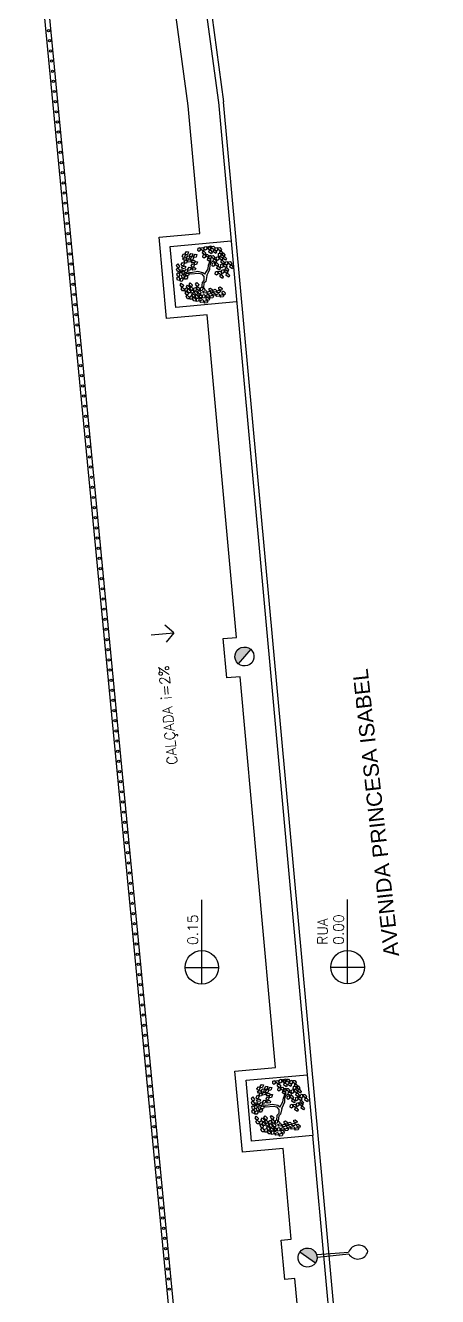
# Model space of a CAD drawing. Header units: millimetres. Extents: x -8 to 5830, y -596 to 3598.
# Drawn here: x 1735.76 to 1743.84, y 2500.48 to 2525.42 of the extents above; entities that cross this region are included whole.
import ezdxf

# ---------------------------------------------------------------- set-up
doc = ezdxf.new("R2010")
doc.units = ezdxf.units.MM
doc.linetypes.add('CONTINU', pattern=[0])
doc.linetypes.add('HIDDEN', pattern=[9.525, 6.35, -3.175])
doc.layers.get('0').update_dxf_attribs({"color": 9})
doc.styles.add('80X50', font='romans.shx')
doc.styles.add('ROBERTO', font='swissek.ttf')

# ---------------------------------------------------------------- blocks, each defined once
blk = doc.blocks.new('poste concreto')
h = blk.add_hatch(color=256)
h.dxf.hatch_style = 1
h.paths.add_polyline_path([(364866.842, 7758015.357), (364866.767, 7758015.418), (364866.676, 7758015.455), (364866.578, 7758015.47), (364866.48, 7758015.455), (364866.39, 7758015.418), (364866.314, 7758015.357), (364866.254, 7758015.282), (364866.216, 7758015.191), (364866.201, 7758015.093), (364866.956, 7758015.093), (364866.94, 7758015.191), (364866.903, 7758015.282)])
for p, q in [((364866.815, 7758015.406), (364867.773, 7758016.191)), ((364866.886, 7758015.322), (364867.818, 7758016.138)), ((364866.201, 7758015.093), (364866.216, 7758015.191)), ((364866.216, 7758014.995), (364866.201, 7758015.093)), ((364866.956, 7758015.093), (364866.201, 7758015.093)), ((364866.216, 7758015.191), (364866.254, 7758015.282)), ((364866.254, 7758015.282), (364866.314, 7758015.357)), ((364866.314, 7758015.357), (364866.39, 7758015.418)), ((364866.39, 7758015.418), (364866.48, 7758015.455)), ((364866.48, 7758015.455), (364866.578, 7758015.47)), ((364866.578, 7758015.47), (364866.676, 7758015.455)), ((364866.676, 7758015.455), (364866.767, 7758015.418)), ((364866.767, 7758015.418), (364866.842, 7758015.357)), ((364866.842, 7758015.357), (364866.903, 7758015.282)), ((364866.903, 7758015.282), (364866.94, 7758015.191)), ((364866.94, 7758015.191), (364866.956, 7758015.093)), ((364866.956, 7758015.093), (364866.94, 7758014.995)), ((364866.254, 7758014.904), (364866.216, 7758014.995)), ((364866.314, 7758014.829), (364866.254, 7758014.904)), ((364866.39, 7758014.768), (364866.314, 7758014.829)), ((364866.48, 7758014.731), (364866.39, 7758014.768)), ((364866.578, 7758014.716), (364866.48, 7758014.731)), ((364866.676, 7758014.731), (364866.578, 7758014.716)), ((364866.767, 7758014.768), (364866.676, 7758014.731)), ((364866.842, 7758014.829), (364866.767, 7758014.768)), ((364866.903, 7758014.904), (364866.842, 7758014.829)), ((364866.94, 7758014.995), (364866.903, 7758014.904))]:
    blk.add_line(p, q)
for centre, start, end in [((364868.17, 7758016.298), 60.7351, 195.0987), ((364867.989, 7758016.511), 245.3971, 19.7607)]:
    blk.add_arc(centre, 0.411, start, end)
blk = doc.blocks.new('A$C550ee5b3')
h = blk.add_hatch(color=256)
h.dxf.hatch_style = 1
h.paths.add_polyline_path([(0.043, 0.309), (0.017, 0.267), (0.002, 0.22), (0, 0.172), (0.009, 0.124), (0.031, 0.081), (0.063, 0.043), (0.106, 0.017), (0.152, 0.002), (0.201, 0), (0.248, 0.009), (0.292, 0.031), (0.329, 0.063)])
for p, q in [((0.002, 0.22), (0.017, 0.267)), ((0.017, 0.267), (0.043, 0.309)), ((0.043, 0.309), (0.081, 0.341)), ((0.043, 0.309), (0.329, 0.063)), ((0.081, 0.341), (0.124, 0.363)), ((0.124, 0.363), (0.172, 0.372)), ((0.172, 0.372), (0.22, 0.371)), ((0.22, 0.371), (0.267, 0.356)), ((0.267, 0.356), (0.309, 0.329)), ((0.309, 0.329), (0.341, 0.292)), ((0.341, 0.292), (0.363, 0.248)), ((0, 0.172), (0.002, 0.22)), ((0.009, 0.124), (0, 0.172)), ((0.031, 0.081), (0.009, 0.124)), ((0.063, 0.043), (0.031, 0.081)), ((0.106, 0.017), (0.063, 0.043)), ((0.152, 0.002), (0.106, 0.017)), ((0.201, 0), (0.152, 0.002)), ((0.248, 0.009), (0.201, 0)), ((0.292, 0.031), (0.248, 0.009)), ((0.329, 0.063), (0.292, 0.031)), ((0.356, 0.106), (0.329, 0.063)), ((0.371, 0.152), (0.356, 0.106)), ((0.363, 0.248), (0.372, 0.201)), ((0.372, 0.201), (0.371, 0.152))]:
    blk.add_line(p, q)
blk = doc.blocks.new('L', base_point=(1.368, 0.591))
at = {"color": 8, "lineweight": -2}
for p, q in [((1.275, 0.567), (1.306, 0.592)), ((1.288, 0.517), (1.275, 0.567)), ((1.281, 0.65), (1.312, 0.675)), ((1.294, 0.6), (1.281, 0.65)), ((1.322, 0.591), (1.294, 0.6)), ((1.306, 0.592), (1.336, 0.538)), ((1.312, 0.675), (1.342, 0.621)), ((1.336, 0.538), (1.317, 0.508)), ((1.342, 0.621), (1.322, 0.591)), ((1.337, 0.489), (1.356, 0.548)), ((1.356, 0.548), (1.391, 0.554)), ((1.404, 0.527), (1.376, 0.484)), ((1.391, 0.554), (1.404, 0.527)), ((1.317, 0.508), (1.288, 0.517)), ((1.376, 0.484), (1.337, 0.489))]:
    blk.add_line(p, q, dxfattribs=at)
blk = doc.blocks.new('Árvore-13')
at = {"color": 8}
for p, q in [((0.572, 0.715), (0.607, 0.819)), ((-0.795, 0.302), (-0.961, 0.415)), ((-0.795, 0.406), (-0.953, 0.499)), ((-0.357, 0.349), (-0.795, 0.406)), ((-0.366, 0.227), (-0.795, 0.302)), ((-0.129, 0.105), (-0.366, 0.227)), ((-0.068, 0.19), (-0.357, 0.349)), ((-0.068, -0.036), (-0.129, 0.105)), ((0.029, 0.068), (-0.068, 0.19)), ((0.029, 0.068), (0.318, 0.331)), ((0.116, -0.055), (0.283, 0.133)), ((0.283, 0.133), (0.423, 0.284)), ((0.318, 0.331), (0.405, 0.537)), ((0.405, 0.537), (0.484, 0.659)), ((0.423, 0.284), (0.502, 0.509)), ((0.484, 0.659), (0.572, 0.715)), ((0.502, 0.509), (0.633, 0.668)), ((0.633, 0.668), (0.782, 0.715)), ((-0.296, -0.392), (-0.418, -0.693)), ((-0.199, -0.449), (-0.313, -0.74)), ((-0.313, -0.74), (-0.243, -0.89)), ((-0.147, -0.299), (-0.296, -0.392)), ((-0.05, -0.383), (-0.199, -0.449)), ((-0.068, -0.036), (-0.147, -0.299)), ((0.116, -0.055), (-0.05, -0.383))]:
    blk.add_line(p, q, dxfattribs=at)
at = {"color": 8, "xscale": 3.048, "yscale": 3.048, "zscale": 3.048}
for p, rotation in [((-0.716, 1.448), 295.0165150851705), ((-0.488, 1.26), 295.0165150851705), ((0.169, 1.448), 190.1248425347958), ((0.581, 1.401), 190.1248425347958), ((0.852, 1.344), 190.1248425347958), ((-1.303, 0.884), 347.8021081598379), ((-0.926, 0.959), 295.0165150851705), ((-0.848, 0.462), 295.0165150851705), ((-0.348, 0.687), 295.0165150851705), ((-0.252, 1.138), 295.0165150851705), ((0.353, 0.95), 190.1248425347958), ((0.677, 0.781), 190.1248425347958), ((1.124, 0.565), 190.1248425347958), ((1.211, 1.147), 190.1248425347958), ((1.317, 0.753), 190.1248425347958), ((-1.443, 0.368), 347.8021081598379), ((-1.128, 0.415), 347.8021081598379), ((0.765, 0.274), 190.1248425347958), ((0.8, -0.299), 190.1248425347958), ((1.203, -0.317), 190.1248425347958), ((1.246, 0.039), 190.1248425347958), ((1.579, 0.114), 190.1248425347958), ((-0.103, -0.899), 66.16076666471405), ((0.502, -1.003), 66.16076666471405), ((-0.453, -1.397), 66.16076666471405), ((-0.015, -1.19), 66.16076666471405), ((0.616, -1.322), 66.16076666471405)]:
    blk.add_blockref('L', p, dxfattribs=dict(at, rotation=rotation))
for p in [(-1.391, -0.308), (-1.233, -0.881), (-1.049, -0.533), (-0.848, -0.449), (-0.672, -1.021), (-0.453, -1.04), (-0.445, -0.543), (-0.874, -1.134)]:
    blk.add_blockref('L', p, dxfattribs=at)

msp = doc.modelspace()

# ---------------------------------------------------------------- linework, layer by layer
for p, q in [((1740.437, 2480.802), (1735.76, 2529.524)), ((1740.539, 2480.781), (1735.857, 2529.556))]:
    msp.add_line(p, q)
at = {"color": 8, "linetype": 'CONTINU', "lineweight": -2}
for p, q in [((1738.981, 2528.091), (1739.545, 2523.911)), ((1739.082, 2528.104), (1739.644, 2523.925)), ((1738.948, 2523.846), (1738.526, 2526.982)), ((1739.177, 2521.336), (1738.948, 2523.846)), ((1739.544, 2523.916), (1741.282, 2504.829)), ((1743.842, 2478.082), (1739.644, 2523.925)), ((1738.38, 2521.264), (1739.177, 2521.336)), ((1738.525, 2519.67), (1738.38, 2521.264)), ((1739.322, 2519.743), (1738.525, 2519.67)), ((1739.898, 2513.412), (1739.322, 2519.743)), ((1739.637, 2513.388), (1739.898, 2513.412)), ((1739.707, 2512.617), (1739.637, 2513.388)), ((1739.968, 2512.641), (1739.707, 2512.617)), ((1740.666, 2504.974), (1739.968, 2512.641)), ((1739.218, 2506.607), (1739.218, 2508.261)), ((1742.077, 2506.611), (1742.077, 2508.266)), ((1738.889, 2506.936), (1739.547, 2506.936)), ((1741.748, 2506.94), (1742.406, 2506.94)), ((1739.869, 2504.901), (1740.666, 2504.974)), ((1740.014, 2503.308), (1739.869, 2504.901)), ((1741.39, 2503.634), (1742.106, 2495.767)), ((1740.811, 2503.381), (1740.014, 2503.308)), ((1740.973, 2501.6), (1740.811, 2503.381)), ((1740.774, 2501.582), (1740.973, 2501.6)), ((1740.844, 2500.811), (1740.774, 2501.582)), ((1741.043, 2500.829), (1740.844, 2500.811)), ((1741.491, 2495.911), (1741.043, 2500.829))]:
    msp.add_line(p, q, dxfattribs=at)
at = {"color": 8}
for p, q in [((1738.672, 2513.503), (1738.492, 2513.655)), ((1738.223, 2513.462), (1738.672, 2513.503)), ((1738.672, 2513.503), (1738.522, 2513.32))]:
    msp.add_line(p, q, dxfattribs=at)
at = {"color": 8, "linetype": 'CONTINU', "lineweight": -2}
for points in [[(1739.901, 2519.996), (1738.706, 2519.888), (1738.597, 2521.083), (1739.792, 2521.192)], [(1741.284, 2504.829), (1741.393, 2503.634), (1740.195, 2503.525), (1740.087, 2504.72), (1741.284, 2504.829)]]:
    msp.add_lwpolyline(points, dxfattribs=at)
for centre in [(1736.213, 2525.32), (1736.232, 2525.121), (1736.252, 2524.922), (1736.271, 2524.722), (1736.29, 2524.523), (1736.309, 2524.324), (1736.328, 2524.125), (1736.347, 2523.926), (1736.366, 2523.726), (1736.385, 2523.527), (1736.405, 2523.328), (1736.424, 2523.129), (1736.443, 2522.93), (1736.462, 2522.73), (1736.481, 2522.531), (1736.5, 2522.332), (1736.519, 2522.133), (1736.538, 2521.934), (1736.558, 2521.735), (1736.577, 2521.535), (1736.596, 2521.336), (1736.615, 2521.137), (1736.634, 2520.938), (1736.653, 2520.739), (1736.672, 2520.539), (1736.691, 2520.34), (1736.711, 2520.141), (1736.73, 2519.942), (1736.749, 2519.743), (1736.768, 2519.543), (1736.787, 2519.344), (1736.806, 2519.145), (1736.825, 2518.946), (1736.844, 2518.747), (1736.863, 2518.548), (1736.883, 2518.348), (1736.902, 2518.149), (1736.921, 2517.95), (1736.94, 2517.751), (1736.959, 2517.552), (1736.978, 2517.352), (1736.997, 2517.153), (1737.016, 2516.954), (1737.036, 2516.755), (1737.055, 2516.556), (1737.074, 2516.356), (1737.093, 2516.157), (1737.112, 2515.958), (1737.131, 2515.759), (1737.15, 2515.56), (1737.169, 2515.361), (1737.189, 2515.161), (1737.208, 2514.962), (1737.227, 2514.763), (1737.246, 2514.564), (1737.265, 2514.365), (1737.284, 2514.165), (1737.303, 2513.966), (1737.322, 2513.767), (1737.342, 2513.568), (1737.361, 2513.369), (1737.38, 2513.169), (1737.399, 2512.97), (1737.418, 2512.771), (1737.437, 2512.572), (1737.456, 2512.373), (1737.475, 2512.174), (1737.494, 2511.974), (1737.514, 2511.775), (1737.533, 2511.576), (1737.552, 2511.377), (1737.571, 2511.178), (1737.59, 2510.978), (1737.609, 2510.779), (1737.628, 2510.58), (1737.647, 2510.381), (1737.667, 2510.182), (1737.686, 2509.982), (1737.705, 2509.783), (1737.724, 2509.584), (1737.743, 2509.385), (1737.762, 2509.186), (1737.781, 2508.987), (1737.8, 2508.787), (1737.82, 2508.588), (1737.839, 2508.389), (1737.858, 2508.19), (1737.877, 2507.991), (1737.896, 2507.791), (1737.915, 2507.592), (1737.934, 2507.393), (1737.953, 2507.194), (1737.973, 2506.995), (1737.992, 2506.795), (1738.011, 2506.596), (1738.03, 2506.397), (1738.049, 2506.198), (1738.068, 2505.999), (1738.087, 2505.8), (1738.106, 2505.6), (1738.126, 2505.401), (1738.145, 2505.202), (1738.164, 2505.003), (1738.183, 2504.804), (1738.202, 2504.604), (1738.221, 2504.405), (1738.24, 2504.206), (1738.259, 2504.007), (1738.278, 2503.808), (1738.298, 2503.608), (1738.317, 2503.409), (1738.336, 2503.21), (1738.355, 2503.011), (1738.374, 2502.812), (1738.393, 2502.613), (1738.412, 2502.413), (1738.431, 2502.214), (1738.451, 2502.015), (1738.47, 2501.816), (1738.489, 2501.617), (1738.508, 2501.417), (1738.527, 2501.218), (1738.546, 2501.019), (1738.565, 2500.82), (1738.584, 2500.621)]:
    msp.add_circle(centre, 0.0225)
for centre in [(1739.218, 2506.936), (1742.077, 2506.94)]:
    msp.add_circle(centre, 0.329, dxfattribs=at)

# ---------------------------------------------------------------- block references
at = {"color": 8, "linetype": 'HIDDEN', "xscale": 0.3107660917594163, "yscale": 0.3107660917594163, "zscale": 0.3107660917594163, "rotation": 16.63621055087309}
for p in [(1739.276, 2520.518), (1740.745, 2504.172)]:
    msp.add_blockref('Árvore-13', p, dxfattribs=at)
at = {"color": 8, "linetype": 'CONTINU', "lineweight": -2, "rotation": 270.0644572517497}
msp.add_blockref('A$C550ee5b3', (1739.868, 2513.223), dxfattribs=at)
at = {"color": 8, "xscale": 0.4999999999999998, "yscale": 0.4999999999999998, "zscale": 0.4999999999999998, "rotation": 325.0404227643734}
msp.add_blockref('poste concreto', (-2370438.111, -3072030.647), dxfattribs=at)

# ---------------------------------------------------------------- texts
at = {"color": 8}
for s, height, rotation, style, p in [('CALÇADA i=2%%%', 0.2, 95.2004, '80X50', (1738.741, 2510.92)), ('AVENIDA PRINCESA ISABEL', 0.3, 96.2725, 'ROBERTO', (1743.09, 2507.162)), ('0.15', 0.2, 89.7175, '80X50', (1739.14, 2507.373)), ('RUA', 0.2, 89.7175, '80X50', (1741.685, 2507.377)), ('0.00', 0.2, 89.7175, '80X50', (1741.999, 2507.377))]:
    msp.add_text(s, height=height, rotation=rotation, dxfattribs=dict(at, style=style)).set_placement(p)

doc.saveas('drawing.dxf')
